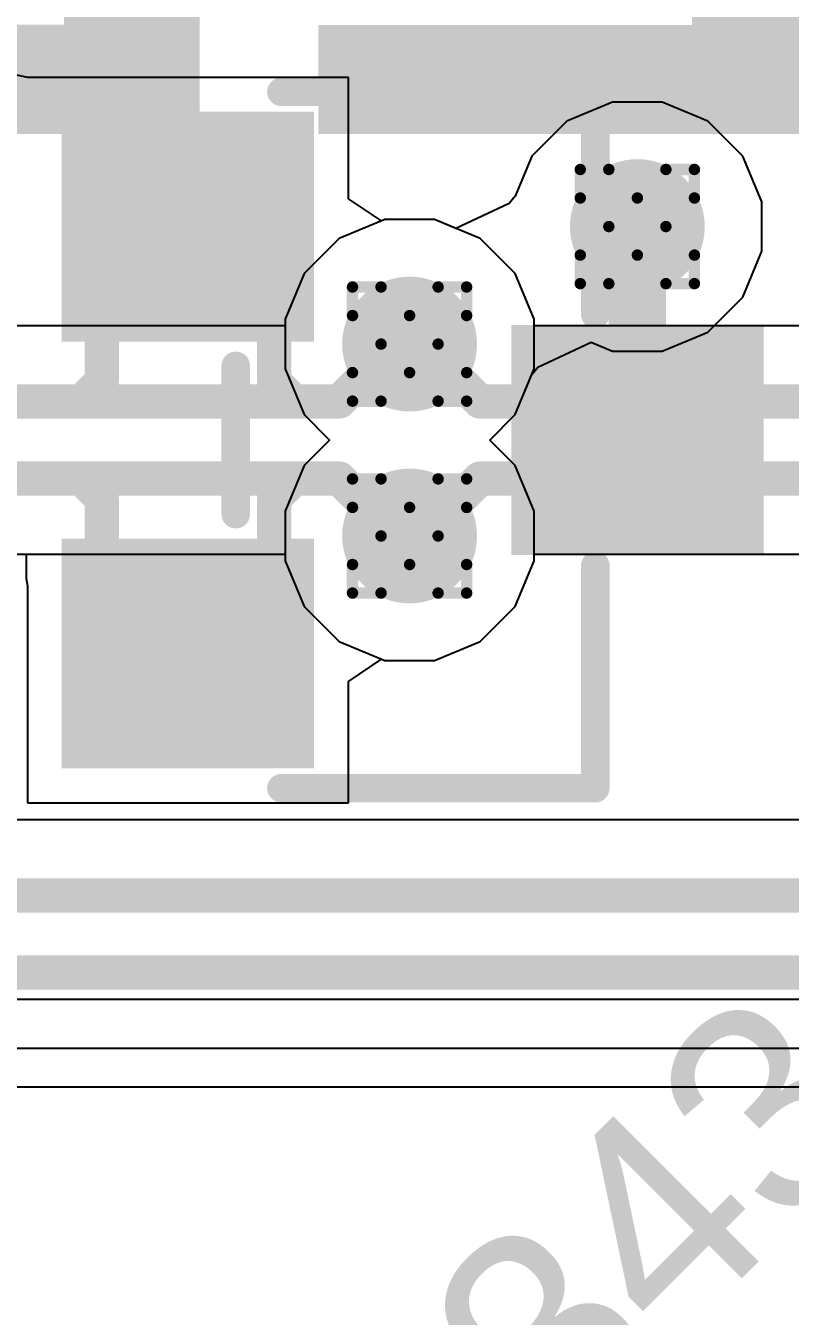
# Model space of a CAD drawing. Header units: inches. Extents: x -11 to 5379, y 0 to 5429.
# Drawn here: x 69.53 to 72.93, y 81.7 to 87.44 of the extents above; entities that cross this region are included whole.
import ezdxf

# ---------------------------------------------------------------- set-up
doc = ezdxf.new("R2010")
doc.units = ezdxf.units.IN
for name, color, linetype in [('Bottom Layer', 5, 'Continuous'), ('Drill Drawing', 1, 'Continuous'), ('GND', 16, 'Continuous'), ('PWR', 76, 'Continuous'), ('Top Layer', 1, 'Continuous'), ('Top Overlay', 2, 'Continuous'), ('Top Paste', 8, 'Continuous'), ('Top Solder', 216, 'Continuous'), ('Via Holes', 16, 'Continuous')]:
    doc.layers.add(name, color=color, linetype=linetype)
doc.styles.add('Arial', font='', dxfattribs={"height": 0.2})
doc.styles.add('Arial_Bold', font='', dxfattribs={"height": 0.2})
doc.styles.get('Arial').set_extended_font_data('Arial')
doc.styles.get('Arial_Bold').set_extended_font_data('Arial', bold=True)

# ---------------------------------------------------------------- blocks, each defined once
blk = doc.blocks.new('SOT_23_563')
at = {"layer": 'Top Layer'}
for points in [[(-0.41000045, 1.46000089), (0.41000045, 1.46000089), (0.41000045, 0.54000019), (-0.41000045, 0.54000019)], [(-1.36000109, -0.54000019), (-0.54000019, -0.54000019), (-0.54000019, -1.46000089), (-1.36000109, -1.46000089)], [(0.54000019, -0.54000019), (1.36000109, -0.54000019), (1.36000109, -1.46000089), (0.54000019, -1.46000089)]]:
    blk.add_hatch(color=1, dxfattribs=at).paths.add_polyline_path(points)
at = {"layer": 'Top Paste'}
for points in [[(-0.41000045, 1.46000089), (0.41000045, 1.46000089), (0.41000045, 0.54000019), (-0.41000045, 0.54000019)], [(-1.36000109, -0.54000019), (-0.54000019, -0.54000019), (-0.54000019, -1.46000089), (-1.36000109, -1.46000089)], [(0.54000019, -0.54000019), (1.36000109, -0.54000019), (1.36000109, -1.46000089), (0.54000019, -1.46000089)]]:
    blk.add_hatch(color=8, dxfattribs=at).paths.add_polyline_path(points)
at = {"layer": 'Top Solder'}
for points in [[(-0.51160045, 1.56160089), (0.51160045, 1.56160089), (0.51160045, 0.43840019), (-0.51160045, 0.43840019)], [(-1.46160109, -0.43840019), (-0.43840019, -0.43840019), (-0.43840019, -1.56160089), (-1.46160109, -1.56160089)], [(0.43840019, -0.43840019), (1.46160109, -0.43840019), (1.46160109, -1.56160089), (0.43840019, -1.56160089)]]:
    blk.add_hatch(color=216, dxfattribs=at).paths.add_polyline_path(points)
at = {"layer": 'Top Overlay'}
for points in [[(-1.5494, -0.5841999999999999, 0.127, 0.127, 0), (-1.5494, 0.8128, 0.127, 0.127, 0)], [(-0.5588, 0.8128, 0.127, 0.127, 0), (-1.5494, 0.8128, 0.127, 0.127, 0)], [(1.5494, 0.8128, 0.127, 0.127, 0), (0.5588, 0.8128, 0.127, 0.127, 0)], [(1.5494, -0.5841999999999999, 0.127, 0.127, 0), (1.5494, 0.8128, 0.127, 0.127, 0)], [(0.3302, -0.7874, 0.127, 0.127, 0), (-0.3302, -0.7874, 0.127, 0.127, 0)], [(-1.5494, -1.1684, 0.127, 0.127, 0), (-1.6764, -1.0414, 0.127, 0.127, 0)], [(-1.6764, -1.2954, 0.127, 0.127, 0), (-1.6764, -1.0414, 0.127, 0.127, 0)], [(-1.6764, -1.2954, 0.127, 0.127, 0), (-1.5494, -1.1684, 0.127, 0.127, 0)]]:
    blk.add_lwpolyline(points, format="xyseb", dxfattribs=at)
for points in [[(-1.58115, 0.8128, 0.0635, 0.0635, 1), (-1.51765, 0.8128, 0.0635, 0.0635, 1)], [(-1.58115, 0.8128, 0.0635, 0.0635, 1), (-1.51765, 0.8128, 0.0635, 0.0635, 1)], [(-0.5905499999999999, 0.8128, 0.0635, 0.0635, 1), (-0.52705, 0.8128, 0.0635, 0.0635, 1)], [(0.52705, 0.8128, 0.0635, 0.0635, 1), (0.5905499999999999, 0.8128, 0.0635, 0.0635, 1)], [(1.51765, 0.8128, 0.0635, 0.0635, 1), (1.58115, 0.8128, 0.0635, 0.0635, 1)], [(1.51765, 0.8128, 0.0635, 0.0635, 1), (1.58115, 0.8128, 0.0635, 0.0635, 1)], [(-1.58115, -0.5841999999999999, 0.0635, 0.0635, 1), (-1.51765, -0.5841999999999999, 0.0635, 0.0635, 1)], [(1.51765, -0.5841999999999999, 0.0635, 0.0635, 1), (1.58115, -0.5841999999999999, 0.0635, 0.0635, 1)], [(-0.36195, -0.7874, 0.0635, 0.0635, 1), (-0.29845, -0.7874, 0.0635, 0.0635, 1)], [(0.29845, -0.7874, 0.0635, 0.0635, 1), (0.36195, -0.7874, 0.0635, 0.0635, 1)], [(-1.70815, -1.0414, 0.0635, 0.0635, 1), (-1.64465, -1.0414, 0.0635, 0.0635, 1)], [(-1.70815, -1.0414, 0.0635, 0.0635, 1), (-1.64465, -1.0414, 0.0635, 0.0635, 1)], [(-1.58115, -1.1684, 0.0635, 0.0635, 1), (-1.51765, -1.1684, 0.0635, 0.0635, 1)], [(-1.58115, -1.1684, 0.0635, 0.0635, 1), (-1.51765, -1.1684, 0.0635, 0.0635, 1)], [(-1.70815, -1.2954, 0.0635, 0.0635, 1), (-1.64465, -1.2954, 0.0635, 0.0635, 1)], [(-1.70815, -1.2954, 0.0635, 0.0635, 1), (-1.64465, -1.2954, 0.0635, 0.0635, 1)]]:
    blk.add_lwpolyline(points, format="xyseb", close=True, dxfattribs=at)

msp = doc.modelspace()

# ---------------------------------------------------------------- hatches: boundary and pattern name
at = {"layer": 'Bottom Layer'}
h = msp.add_hatch(color=5, dxfattribs=at)
edge = h.paths.add_edge_path()
edge.add_arc((72.24700053999999, 86.54800064), 0.2999994, 0, 360)
h = msp.add_hatch(color=5, dxfattribs=at)
edge = h.paths.add_edge_path()
edge.add_arc((71.2332586, 86.02499939999998), 0.2999994, 0, 360)
h = msp.add_hatch(color=5, dxfattribs=at)
edge = h.paths.add_edge_path()
edge.add_arc((71.2332586, 85.1710006), 0.2999994, 0, 360)
at = {"layer": 'GND'}
h = msp.add_hatch(color=16, dxfattribs=at)
edge = h.paths.add_edge_path()
edge.add_arc((72.24700053999999, 86.54800064), 0.2999994, 0, 360)
h = msp.add_hatch(color=16, dxfattribs=at)
edge = h.paths.add_edge_path()
edge.add_arc((71.2332586, 86.02499939999998), 0.2999994, 0, 360)
h = msp.add_hatch(color=16, dxfattribs=at)
edge = h.paths.add_edge_path()
edge.add_arc((71.2332586, 85.1710006), 0.2999994, 0, 360)
at = {"layer": 'PWR'}
h = msp.add_hatch(color=76, dxfattribs=at)
edge = h.paths.add_edge_path()
edge.add_arc((72.24700053999999, 86.54800064), 0.2999994, 0, 360)
h = msp.add_hatch(color=76, dxfattribs=at)
edge = h.paths.add_edge_path()
edge.add_arc((71.2332586, 86.02499939999998), 0.2999994, 0, 360)
h = msp.add_hatch(color=76, dxfattribs=at)
edge = h.paths.add_edge_path()
edge.add_arc((71.2332586, 85.1710006), 0.2999994, 0, 360)
at = {"layer": 'Top Layer'}
h = msp.add_hatch(color=1, dxfattribs=at)
edge = h.paths.add_edge_path()
edge.add_arc((72.24700053999999, 86.54800064), 0.2999994, 0, 360)
h = msp.add_hatch(color=1, dxfattribs=at)
edge = h.paths.add_edge_path()
edge.add_arc((71.2332586, 86.02499939999998), 0.2999994, 0, 360)
h = msp.add_hatch(color=1, dxfattribs=at)
edge = h.paths.add_edge_path()
edge.add_arc((71.2332586, 85.1710006), 0.2999994, 0, 360)
at = {"layer": 'Via Holes'}
h = msp.add_hatch(color=7, dxfattribs=at)
edge = h.paths.add_edge_path()
edge.add_arc((72.24700053999999, 86.54800064), 0.1499997, 0, 360)
h = msp.add_hatch(color=7, dxfattribs=at)
edge = h.paths.add_edge_path()
edge.add_arc((71.2332586, 86.02499939999998), 0.1499997, 0, 360)
h = msp.add_hatch(color=7, dxfattribs=at)
edge = h.paths.add_edge_path()
edge.add_arc((71.2332586, 85.1710006), 0.1499997, 0, 360)

# ---------------------------------------------------------------- linework, layer by layer
at = {"layer": 'Bottom Layer'}
for p, q in [((71.1230607, 86.5789988), (70.91944414, 86.4946581)), ((71.34345649999999, 86.5789988), (71.1230607, 86.5789988)), ((71.54707306, 86.4946581), (71.34345649999999, 86.5789988)), ((70.91944414, 86.4946581), (70.7635999, 86.33881385999999)), ((71.7029173, 86.33881385999999), (71.54707306, 86.4946581)), ((70.7635999, 86.33881385999999), (70.67925919999999, 86.1351973)), ((71.787258, 86.1351973), (71.7029173, 86.33881385999999)), ((70.67925919999999, 86.10611938), (57.81725799999999, 86.10611938)), ((70.67925919999999, 86.1351973), (70.67925919999999, 86.10611938)), ((71.787258, 86.10611938), (71.787258, 86.1351973)), ((84.64925919999999, 86.10611938), (71.787258, 86.10611938)), ((57.81725799999999, 85.08988061999999), (70.67925919999999, 85.08988061999999)), ((70.67925919999999, 85.08988061999999), (70.67925919999999, 85.0608027)), ((70.67925919999999, 85.0608027), (70.7635999, 84.85718614)), ((71.7029173, 84.85718614), (71.787258, 85.0608027)), ((71.787258, 85.0608027), (71.787258, 85.08988061999999)), ((71.787258, 85.08988061999999), (84.64925919999999, 85.08988061999999)), ((70.7635999, 84.85718614), (70.91944414, 84.70134189999999)), ((71.54707306, 84.70134189999999), (71.7029173, 84.85718614)), ((70.91944414, 84.70134189999999), (71.1230607, 84.61700119999999)), ((71.34345649999999, 84.61700119999999), (71.54707306, 84.70134189999999)), ((71.1230607, 84.61700119999999), (71.34345649999999, 84.61700119999999)), ((77.44151644, 83.90822689999999), (64.57951523999999, 83.90822689999999)), ((64.57951523999999, 82.89198814), (77.44151644, 82.89198814))]:
    msp.add_line(p, q, dxfattribs=at)
for points in [[(70.92018327999999, 85.76944999999999, 0.1524, 0.1524, 0), (71.17573268, 86.02499939999998, 0.1524, 0.1524, 0)], [(71.17573268, 86.02499939999998, 0.1524, 0.1524, 0), (71.2332586, 86.02499939999998, 0.1524, 0.1524, 0)], [(71.2332586, 86.02499939999998, 0.1524, 0.1524, 0), (71.29078451999999, 86.02499939999998, 0.1524, 0.1524, 0)], [(71.29078451999999, 86.02499939999998, 0.1524, 0.1524, 0), (71.54633392, 85.76944999999999, 0.1524, 0.1524, 0)], [(57.57633392, 85.76944999999999, 0.1524, 0.1524, 0), (70.92018327999999, 85.76944999999999, 0.1524, 0.1524, 0)], [(71.54633392, 85.76944999999999, 0.1524, 0.1524, 0), (84.89018328, 85.76944999999999, 0.1524, 0.1524, 0)], [(57.57633392, 85.42654999999999, 0.1524, 0.1524, 0), (70.92018327999999, 85.42654999999999, 0.1524, 0.1524, 0)], [(70.92018327999999, 85.42654999999999, 0.1524, 0.1524, 0), (71.17573268, 85.1710006, 0.1524, 0.1524, 0)], [(71.29078451999999, 85.1710006, 0.1524, 0.1524, 0), (71.54633392, 85.42654999999999, 0.1524, 0.1524, 0)], [(71.54633392, 85.42654999999999, 0.1524, 0.1524, 0), (84.89018328, 85.42654999999999, 0.1524, 0.1524, 0)], [(71.17573268, 85.1710006, 0.1524, 0.1524, 0), (71.2332586, 85.1710006, 0.1524, 0.1524, 0)], [(71.2332586, 85.1710006, 0.1524, 0.1524, 0), (71.29078451999999, 85.1710006, 0.1524, 0.1524, 0)], [(64.33859116, 83.57155752, 0.1524, 0.1524, 0), (77.68244052, 83.57155752, 0.1524, 0.1524, 0)], [(64.33859116, 83.22865751999998, 0.1524, 0.1524, 0), (77.68244052, 83.22865751999998, 0.1524, 0.1524, 0)]]:
    msp.add_lwpolyline(points, format="xyseb", dxfattribs=at)
for points in [[(71.13763268, 86.02499939999998, 0.0762, 0.0762, 1), (71.21383268, 86.02499939999998, 0.0762, 0.0762, 1)], [(71.13763268, 86.02499939999998, 0.0762, 0.0762, 1), (71.21383268, 86.02499939999998, 0.0762, 0.0762, 1)], [(71.1951586, 86.02499939999998, 0.0762, 0.0762, 1), (71.2713586, 86.02499939999998, 0.0762, 0.0762, 1)], [(71.1951586, 86.02499939999998, 0.0762, 0.0762, 1), (71.2713586, 86.02499939999998, 0.0762, 0.0762, 1)], [(71.25268451999999, 86.02499939999998, 0.0762, 0.0762, 1), (71.32888451999999, 86.02499939999998, 0.0762, 0.0762, 1)], [(71.25268451999999, 86.02499939999998, 0.0762, 0.0762, 1), (71.32888451999999, 86.02499939999998, 0.0762, 0.0762, 1)], [(70.88208327999999, 85.76944999999999, 0.0762, 0.0762, 1), (70.95828327999999, 85.76944999999999, 0.0762, 0.0762, 1)], [(70.88208327999999, 85.76944999999999, 0.0762, 0.0762, 1), (70.95828327999999, 85.76944999999999, 0.0762, 0.0762, 1)], [(71.50823392, 85.76944999999999, 0.0762, 0.0762, 1), (71.58443392, 85.76944999999999, 0.0762, 0.0762, 1)], [(71.50823392, 85.76944999999999, 0.0762, 0.0762, 1), (71.58443392, 85.76944999999999, 0.0762, 0.0762, 1)], [(70.88208327999999, 85.42654999999999, 0.0762, 0.0762, 1), (70.95828327999999, 85.42654999999999, 0.0762, 0.0762, 1)], [(70.88208327999999, 85.42654999999999, 0.0762, 0.0762, 1), (70.95828327999999, 85.42654999999999, 0.0762, 0.0762, 1)], [(71.50823392, 85.42654999999999, 0.0762, 0.0762, 1), (71.58443392, 85.42654999999999, 0.0762, 0.0762, 1)], [(71.50823392, 85.42654999999999, 0.0762, 0.0762, 1), (71.58443392, 85.42654999999999, 0.0762, 0.0762, 1)], [(71.13763268, 85.1710006, 0.0762, 0.0762, 1), (71.21383268, 85.1710006, 0.0762, 0.0762, 1)], [(71.13763268, 85.1710006, 0.0762, 0.0762, 1), (71.21383268, 85.1710006, 0.0762, 0.0762, 1)], [(71.1951586, 85.1710006, 0.0762, 0.0762, 1), (71.2713586, 85.1710006, 0.0762, 0.0762, 1)], [(71.1951586, 85.1710006, 0.0762, 0.0762, 1), (71.2713586, 85.1710006, 0.0762, 0.0762, 1)], [(71.25268451999999, 85.1710006, 0.0762, 0.0762, 1), (71.32888451999999, 85.1710006, 0.0762, 0.0762, 1)], [(71.25268451999999, 85.1710006, 0.0762, 0.0762, 1), (71.32888451999999, 85.1710006, 0.0762, 0.0762, 1)]]:
    msp.add_lwpolyline(points, format="xyseb", close=True, dxfattribs=at)
at = {"layer": 'Drill Drawing'}
for points in [[(71.99300054, 86.67500064, 0.0508, 0.0508, 0), (71.99300054, 86.80200063999999, 0.0508, 0.0508, 0)], [(71.99300054, 86.80200063999999, 0.0508, 0.0508, 0), (72.12000053999999, 86.80200063999999, 0.0508, 0.0508, 0)], [(72.12000053999999, 86.80200063999999, 0.0508, 0.0508, 0), (72.24700053999999, 86.67500064, 0.0508, 0.0508, 0)], [(72.24700053999999, 86.67500064, 0.0508, 0.0508, 0), (72.37400054, 86.80200063999999, 0.0508, 0.0508, 0)], [(72.37400054, 86.80200063999999, 0.0508, 0.0508, 0), (72.50100053999999, 86.80200063999999, 0.0508, 0.0508, 0)], [(72.50100053999999, 86.67500064, 0.0508, 0.0508, 0), (72.50100053999999, 86.80200063999999, 0.0508, 0.0508, 0)], [(71.99300054, 86.67500064, 0.0508, 0.0508, 0), (72.12000053999999, 86.54800064, 0.0508, 0.0508, 0)], [(72.37400054, 86.54800064, 0.0508, 0.0508, 0), (72.50100053999999, 86.67500064, 0.0508, 0.0508, 0)], [(71.99300054, 86.42100064, 0.0508, 0.0508, 0), (72.12000053999999, 86.54800064, 0.0508, 0.0508, 0)], [(72.37400054, 86.54800064, 0.0508, 0.0508, 0), (72.50100053999999, 86.42100064, 0.0508, 0.0508, 0)], [(71.99300054, 86.29400064, 0.0508, 0.0508, 0), (71.99300054, 86.42100064, 0.0508, 0.0508, 0)], [(72.12000053999999, 86.29400064, 0.0508, 0.0508, 0), (72.24700053999999, 86.42100064, 0.0508, 0.0508, 0)], [(72.24700053999999, 86.42100064, 0.0508, 0.0508, 0), (72.37400054, 86.29400064, 0.0508, 0.0508, 0)], [(72.50100053999999, 86.29400064, 0.0508, 0.0508, 0), (72.50100053999999, 86.42100064, 0.0508, 0.0508, 0)], [(71.99300054, 86.29400064, 0.0508, 0.0508, 0), (72.12000053999999, 86.29400064, 0.0508, 0.0508, 0)], [(72.37400054, 86.29400064, 0.0508, 0.0508, 0), (72.50100053999999, 86.29400064, 0.0508, 0.0508, 0)], [(70.9792586, 86.1519994, 0.0508, 0.0508, 0), (70.9792586, 86.27899939999999, 0.0508, 0.0508, 0)], [(70.9792586, 86.27899939999999, 0.0508, 0.0508, 0), (71.1062586, 86.27899939999999, 0.0508, 0.0508, 0)], [(71.1062586, 86.27899939999999, 0.0508, 0.0508, 0), (71.2332586, 86.1519994, 0.0508, 0.0508, 0)], [(71.2332586, 86.1519994, 0.0508, 0.0508, 0), (71.3602586, 86.27899939999999, 0.0508, 0.0508, 0)], [(71.3602586, 86.27899939999999, 0.0508, 0.0508, 0), (71.48725859999999, 86.27899939999999, 0.0508, 0.0508, 0)], [(71.48725859999999, 86.1519994, 0.0508, 0.0508, 0), (71.48725859999999, 86.27899939999999, 0.0508, 0.0508, 0)], [(70.9792586, 86.1519994, 0.0508, 0.0508, 0), (71.1062586, 86.02499939999998, 0.0508, 0.0508, 0)], [(71.3602586, 86.02499939999998, 0.0508, 0.0508, 0), (71.48725859999999, 86.1519994, 0.0508, 0.0508, 0)], [(70.9792586, 85.89799939999999, 0.0508, 0.0508, 0), (71.1062586, 86.02499939999998, 0.0508, 0.0508, 0)], [(71.3602586, 86.02499939999998, 0.0508, 0.0508, 0), (71.48725859999999, 85.89799939999999, 0.0508, 0.0508, 0)], [(70.9792586, 85.7709994, 0.0508, 0.0508, 0), (70.9792586, 85.89799939999999, 0.0508, 0.0508, 0)], [(71.1062586, 85.7709994, 0.0508, 0.0508, 0), (71.2332586, 85.89799939999999, 0.0508, 0.0508, 0)], [(71.2332586, 85.89799939999999, 0.0508, 0.0508, 0), (71.3602586, 85.7709994, 0.0508, 0.0508, 0)], [(71.48725859999999, 85.7709994, 0.0508, 0.0508, 0), (71.48725859999999, 85.89799939999999, 0.0508, 0.0508, 0)], [(70.9792586, 85.7709994, 0.0508, 0.0508, 0), (71.1062586, 85.7709994, 0.0508, 0.0508, 0)], [(71.3602586, 85.7709994, 0.0508, 0.0508, 0), (71.48725859999999, 85.7709994, 0.0508, 0.0508, 0)], [(70.9792586, 85.2980006, 0.0508, 0.0508, 0), (70.9792586, 85.4250006, 0.0508, 0.0508, 0)], [(70.9792586, 85.4250006, 0.0508, 0.0508, 0), (71.1062586, 85.4250006, 0.0508, 0.0508, 0)], [(71.1062586, 85.4250006, 0.0508, 0.0508, 0), (71.2332586, 85.2980006, 0.0508, 0.0508, 0)], [(71.2332586, 85.2980006, 0.0508, 0.0508, 0), (71.3602586, 85.4250006, 0.0508, 0.0508, 0)], [(71.3602586, 85.4250006, 0.0508, 0.0508, 0), (71.48725859999999, 85.4250006, 0.0508, 0.0508, 0)], [(71.48725859999999, 85.2980006, 0.0508, 0.0508, 0), (71.48725859999999, 85.4250006, 0.0508, 0.0508, 0)], [(70.9792586, 85.2980006, 0.0508, 0.0508, 0), (71.1062586, 85.1710006, 0.0508, 0.0508, 0)], [(71.3602586, 85.1710006, 0.0508, 0.0508, 0), (71.48725859999999, 85.2980006, 0.0508, 0.0508, 0)], [(70.9792586, 85.0440006, 0.0508, 0.0508, 0), (71.1062586, 85.1710006, 0.0508, 0.0508, 0)], [(71.3602586, 85.1710006, 0.0508, 0.0508, 0), (71.48725859999999, 85.0440006, 0.0508, 0.0508, 0)], [(70.9792586, 84.9170006, 0.0508, 0.0508, 0), (70.9792586, 85.0440006, 0.0508, 0.0508, 0)], [(71.1062586, 84.9170006, 0.0508, 0.0508, 0), (71.2332586, 85.0440006, 0.0508, 0.0508, 0)], [(71.2332586, 85.0440006, 0.0508, 0.0508, 0), (71.3602586, 84.9170006, 0.0508, 0.0508, 0)], [(71.48725859999999, 84.9170006, 0.0508, 0.0508, 0), (71.48725859999999, 85.0440006, 0.0508, 0.0508, 0)], [(70.9792586, 84.9170006, 0.0508, 0.0508, 0), (71.1062586, 84.9170006, 0.0508, 0.0508, 0)], [(71.3602586, 84.9170006, 0.0508, 0.0508, 0), (71.48725859999999, 84.9170006, 0.0508, 0.0508, 0)]]:
    msp.add_lwpolyline(points, format="xyseb", dxfattribs=at)
for points in [[(71.98030053999999, 86.80200063999999, 0.0254, 0.0254, 1), (72.00570053999999, 86.80200063999999, 0.0254, 0.0254, 1)], [(71.98030053999999, 86.80200063999999, 0.0254, 0.0254, 1), (72.00570053999999, 86.80200063999999, 0.0254, 0.0254, 1)], [(72.10730054, 86.80200063999999, 0.0254, 0.0254, 1), (72.13270054, 86.80200063999999, 0.0254, 0.0254, 1)], [(72.10730054, 86.80200063999999, 0.0254, 0.0254, 1), (72.13270054, 86.80200063999999, 0.0254, 0.0254, 1)], [(72.36130054, 86.80200063999999, 0.0254, 0.0254, 1), (72.38670053999999, 86.80200063999999, 0.0254, 0.0254, 1)], [(72.36130054, 86.80200063999999, 0.0254, 0.0254, 1), (72.38670053999999, 86.80200063999999, 0.0254, 0.0254, 1)], [(72.48830054, 86.80200063999999, 0.0254, 0.0254, 1), (72.51370053999999, 86.80200063999999, 0.0254, 0.0254, 1)], [(72.48830054, 86.80200063999999, 0.0254, 0.0254, 1), (72.51370053999999, 86.80200063999999, 0.0254, 0.0254, 1)], [(71.98030053999999, 86.67500064, 0.0254, 0.0254, 1), (72.00570053999999, 86.67500064, 0.0254, 0.0254, 1)], [(71.98030053999999, 86.67500064, 0.0254, 0.0254, 1), (72.00570053999999, 86.67500064, 0.0254, 0.0254, 1)], [(72.23430054, 86.67500064, 0.0254, 0.0254, 1), (72.25970054, 86.67500064, 0.0254, 0.0254, 1)], [(72.23430054, 86.67500064, 0.0254, 0.0254, 1), (72.25970054, 86.67500064, 0.0254, 0.0254, 1)], [(72.48830054, 86.67500064, 0.0254, 0.0254, 1), (72.51370053999999, 86.67500064, 0.0254, 0.0254, 1)], [(72.48830054, 86.67500064, 0.0254, 0.0254, 1), (72.51370053999999, 86.67500064, 0.0254, 0.0254, 1)], [(72.10730054, 86.54800064, 0.0254, 0.0254, 1), (72.13270054, 86.54800064, 0.0254, 0.0254, 1)], [(72.10730054, 86.54800064, 0.0254, 0.0254, 1), (72.13270054, 86.54800064, 0.0254, 0.0254, 1)], [(72.36130054, 86.54800064, 0.0254, 0.0254, 1), (72.38670053999999, 86.54800064, 0.0254, 0.0254, 1)], [(72.36130054, 86.54800064, 0.0254, 0.0254, 1), (72.38670053999999, 86.54800064, 0.0254, 0.0254, 1)], [(71.98030053999999, 86.42100064, 0.0254, 0.0254, 1), (72.00570053999999, 86.42100064, 0.0254, 0.0254, 1)], [(71.98030053999999, 86.42100064, 0.0254, 0.0254, 1), (72.00570053999999, 86.42100064, 0.0254, 0.0254, 1)], [(72.23430054, 86.42100064, 0.0254, 0.0254, 1), (72.25970054, 86.42100064, 0.0254, 0.0254, 1)], [(72.23430054, 86.42100064, 0.0254, 0.0254, 1), (72.25970054, 86.42100064, 0.0254, 0.0254, 1)], [(72.48830054, 86.42100064, 0.0254, 0.0254, 1), (72.51370053999999, 86.42100064, 0.0254, 0.0254, 1)], [(72.48830054, 86.42100064, 0.0254, 0.0254, 1), (72.51370053999999, 86.42100064, 0.0254, 0.0254, 1)], [(71.98030053999999, 86.29400064, 0.0254, 0.0254, 1), (72.00570053999999, 86.29400064, 0.0254, 0.0254, 1)], [(71.98030053999999, 86.29400064, 0.0254, 0.0254, 1), (72.00570053999999, 86.29400064, 0.0254, 0.0254, 1)], [(72.10730054, 86.29400064, 0.0254, 0.0254, 1), (72.13270054, 86.29400064, 0.0254, 0.0254, 1)], [(72.10730054, 86.29400064, 0.0254, 0.0254, 1), (72.13270054, 86.29400064, 0.0254, 0.0254, 1)], [(72.36130054, 86.29400064, 0.0254, 0.0254, 1), (72.38670053999999, 86.29400064, 0.0254, 0.0254, 1)], [(72.36130054, 86.29400064, 0.0254, 0.0254, 1), (72.38670053999999, 86.29400064, 0.0254, 0.0254, 1)], [(72.48830054, 86.29400064, 0.0254, 0.0254, 1), (72.51370053999999, 86.29400064, 0.0254, 0.0254, 1)], [(72.48830054, 86.29400064, 0.0254, 0.0254, 1), (72.51370053999999, 86.29400064, 0.0254, 0.0254, 1)], [(70.9665586, 86.27899939999999, 0.0254, 0.0254, 1), (70.99195859999999, 86.27899939999999, 0.0254, 0.0254, 1)], [(70.9665586, 86.27899939999999, 0.0254, 0.0254, 1), (70.99195859999999, 86.27899939999999, 0.0254, 0.0254, 1)], [(71.0935586, 86.27899939999999, 0.0254, 0.0254, 1), (71.1189586, 86.27899939999999, 0.0254, 0.0254, 1)], [(71.0935586, 86.27899939999999, 0.0254, 0.0254, 1), (71.1189586, 86.27899939999999, 0.0254, 0.0254, 1)], [(71.3475586, 86.27899939999999, 0.0254, 0.0254, 1), (71.3729586, 86.27899939999999, 0.0254, 0.0254, 1)], [(71.3475586, 86.27899939999999, 0.0254, 0.0254, 1), (71.3729586, 86.27899939999999, 0.0254, 0.0254, 1)], [(71.4745586, 86.27899939999999, 0.0254, 0.0254, 1), (71.4999586, 86.27899939999999, 0.0254, 0.0254, 1)], [(71.4745586, 86.27899939999999, 0.0254, 0.0254, 1), (71.4999586, 86.27899939999999, 0.0254, 0.0254, 1)], [(70.9665586, 86.1519994, 0.0254, 0.0254, 1), (70.99195859999999, 86.1519994, 0.0254, 0.0254, 1)], [(70.9665586, 86.1519994, 0.0254, 0.0254, 1), (70.99195859999999, 86.1519994, 0.0254, 0.0254, 1)], [(71.22055859999999, 86.1519994, 0.0254, 0.0254, 1), (71.2459586, 86.1519994, 0.0254, 0.0254, 1)], [(71.22055859999999, 86.1519994, 0.0254, 0.0254, 1), (71.2459586, 86.1519994, 0.0254, 0.0254, 1)], [(71.4745586, 86.1519994, 0.0254, 0.0254, 1), (71.4999586, 86.1519994, 0.0254, 0.0254, 1)], [(71.4745586, 86.1519994, 0.0254, 0.0254, 1), (71.4999586, 86.1519994, 0.0254, 0.0254, 1)], [(71.0935586, 86.02499939999998, 0.0254, 0.0254, 1), (71.1189586, 86.02499939999998, 0.0254, 0.0254, 1)], [(71.0935586, 86.02499939999998, 0.0254, 0.0254, 1), (71.1189586, 86.02499939999998, 0.0254, 0.0254, 1)], [(71.3475586, 86.02499939999998, 0.0254, 0.0254, 1), (71.3729586, 86.02499939999998, 0.0254, 0.0254, 1)], [(71.3475586, 86.02499939999998, 0.0254, 0.0254, 1), (71.3729586, 86.02499939999998, 0.0254, 0.0254, 1)], [(70.9665586, 85.89799939999999, 0.0254, 0.0254, 1), (70.99195859999999, 85.89799939999999, 0.0254, 0.0254, 1)], [(70.9665586, 85.89799939999999, 0.0254, 0.0254, 1), (70.99195859999999, 85.89799939999999, 0.0254, 0.0254, 1)], [(71.22055859999999, 85.89799939999999, 0.0254, 0.0254, 1), (71.2459586, 85.89799939999999, 0.0254, 0.0254, 1)], [(71.22055859999999, 85.89799939999999, 0.0254, 0.0254, 1), (71.2459586, 85.89799939999999, 0.0254, 0.0254, 1)], [(71.4745586, 85.89799939999999, 0.0254, 0.0254, 1), (71.4999586, 85.89799939999999, 0.0254, 0.0254, 1)], [(71.4745586, 85.89799939999999, 0.0254, 0.0254, 1), (71.4999586, 85.89799939999999, 0.0254, 0.0254, 1)], [(70.9665586, 85.7709994, 0.0254, 0.0254, 1), (70.99195859999999, 85.7709994, 0.0254, 0.0254, 1)], [(70.9665586, 85.7709994, 0.0254, 0.0254, 1), (70.99195859999999, 85.7709994, 0.0254, 0.0254, 1)], [(71.0935586, 85.7709994, 0.0254, 0.0254, 1), (71.1189586, 85.7709994, 0.0254, 0.0254, 1)], [(71.0935586, 85.7709994, 0.0254, 0.0254, 1), (71.1189586, 85.7709994, 0.0254, 0.0254, 1)], [(71.3475586, 85.7709994, 0.0254, 0.0254, 1), (71.3729586, 85.7709994, 0.0254, 0.0254, 1)], [(71.3475586, 85.7709994, 0.0254, 0.0254, 1), (71.3729586, 85.7709994, 0.0254, 0.0254, 1)], [(71.4745586, 85.7709994, 0.0254, 0.0254, 1), (71.4999586, 85.7709994, 0.0254, 0.0254, 1)], [(71.4745586, 85.7709994, 0.0254, 0.0254, 1), (71.4999586, 85.7709994, 0.0254, 0.0254, 1)], [(70.9665586, 85.4250006, 0.0254, 0.0254, 1), (70.99195859999999, 85.4250006, 0.0254, 0.0254, 1)], [(70.9665586, 85.4250006, 0.0254, 0.0254, 1), (70.99195859999999, 85.4250006, 0.0254, 0.0254, 1)], [(71.0935586, 85.4250006, 0.0254, 0.0254, 1), (71.1189586, 85.4250006, 0.0254, 0.0254, 1)], [(71.0935586, 85.4250006, 0.0254, 0.0254, 1), (71.1189586, 85.4250006, 0.0254, 0.0254, 1)], [(71.3475586, 85.4250006, 0.0254, 0.0254, 1), (71.3729586, 85.4250006, 0.0254, 0.0254, 1)], [(71.3475586, 85.4250006, 0.0254, 0.0254, 1), (71.3729586, 85.4250006, 0.0254, 0.0254, 1)], [(71.4745586, 85.4250006, 0.0254, 0.0254, 1), (71.4999586, 85.4250006, 0.0254, 0.0254, 1)], [(71.4745586, 85.4250006, 0.0254, 0.0254, 1), (71.4999586, 85.4250006, 0.0254, 0.0254, 1)], [(70.9665586, 85.2980006, 0.0254, 0.0254, 1), (70.99195859999999, 85.2980006, 0.0254, 0.0254, 1)], [(70.9665586, 85.2980006, 0.0254, 0.0254, 1), (70.99195859999999, 85.2980006, 0.0254, 0.0254, 1)], [(71.22055859999999, 85.2980006, 0.0254, 0.0254, 1), (71.2459586, 85.2980006, 0.0254, 0.0254, 1)], [(71.22055859999999, 85.2980006, 0.0254, 0.0254, 1), (71.2459586, 85.2980006, 0.0254, 0.0254, 1)], [(71.4745586, 85.2980006, 0.0254, 0.0254, 1), (71.4999586, 85.2980006, 0.0254, 0.0254, 1)], [(71.4745586, 85.2980006, 0.0254, 0.0254, 1), (71.4999586, 85.2980006, 0.0254, 0.0254, 1)], [(71.0935586, 85.1710006, 0.0254, 0.0254, 1), (71.1189586, 85.1710006, 0.0254, 0.0254, 1)], [(71.0935586, 85.1710006, 0.0254, 0.0254, 1), (71.1189586, 85.1710006, 0.0254, 0.0254, 1)], [(71.3475586, 85.1710006, 0.0254, 0.0254, 1), (71.3729586, 85.1710006, 0.0254, 0.0254, 1)], [(71.3475586, 85.1710006, 0.0254, 0.0254, 1), (71.3729586, 85.1710006, 0.0254, 0.0254, 1)], [(70.9665586, 85.0440006, 0.0254, 0.0254, 1), (70.99195859999999, 85.0440006, 0.0254, 0.0254, 1)], [(70.9665586, 85.0440006, 0.0254, 0.0254, 1), (70.99195859999999, 85.0440006, 0.0254, 0.0254, 1)], [(71.22055859999999, 85.0440006, 0.0254, 0.0254, 1), (71.2459586, 85.0440006, 0.0254, 0.0254, 1)], [(71.22055859999999, 85.0440006, 0.0254, 0.0254, 1), (71.2459586, 85.0440006, 0.0254, 0.0254, 1)], [(71.4745586, 85.0440006, 0.0254, 0.0254, 1), (71.4999586, 85.0440006, 0.0254, 0.0254, 1)], [(71.4745586, 85.0440006, 0.0254, 0.0254, 1), (71.4999586, 85.0440006, 0.0254, 0.0254, 1)], [(70.9665586, 84.9170006, 0.0254, 0.0254, 1), (70.99195859999999, 84.9170006, 0.0254, 0.0254, 1)], [(70.9665586, 84.9170006, 0.0254, 0.0254, 1), (70.99195859999999, 84.9170006, 0.0254, 0.0254, 1)], [(71.0935586, 84.9170006, 0.0254, 0.0254, 1), (71.1189586, 84.9170006, 0.0254, 0.0254, 1)], [(71.0935586, 84.9170006, 0.0254, 0.0254, 1), (71.1189586, 84.9170006, 0.0254, 0.0254, 1)], [(71.3475586, 84.9170006, 0.0254, 0.0254, 1), (71.3729586, 84.9170006, 0.0254, 0.0254, 1)], [(71.3475586, 84.9170006, 0.0254, 0.0254, 1), (71.3729586, 84.9170006, 0.0254, 0.0254, 1)], [(71.4745586, 84.9170006, 0.0254, 0.0254, 1), (71.4999586, 84.9170006, 0.0254, 0.0254, 1)], [(71.4745586, 84.9170006, 0.0254, 0.0254, 1), (71.4999586, 84.9170006, 0.0254, 0.0254, 1)]]:
    msp.add_lwpolyline(points, format="xyseb", close=True, dxfattribs=at)
at = {"layer": 'GND'}
for p, q in [((71.1230607, 86.5789988), (70.91944414, 86.4946581)), ((71.34345649999999, 86.5789988), (71.1230607, 86.5789988)), ((71.54707306, 86.4946581), (71.34345649999999, 86.5789988)), ((70.91944414, 86.4946581), (70.7635999, 86.33881385999999)), ((71.7029173, 86.33881385999999), (71.54707306, 86.4946581)), ((70.7635999, 86.33881385999999), (70.67925919999999, 86.1351973)), ((71.787258, 86.1351973), (71.7029173, 86.33881385999999)), ((70.67925919999999, 86.1351973), (70.67925919999999, 85.9148015)), ((71.787258, 85.9148015), (71.787258, 86.1351973)), ((70.67925919999999, 85.9148015), (70.7635999, 85.71118494)), ((71.7029173, 85.71118494), (71.787258, 85.9148015)), ((70.7635999, 85.71118494), (70.87678484, 85.598)), ((71.58973236, 85.598), (71.7029173, 85.71118494)), ((70.87678484, 85.598), (70.7635999, 85.48481506)), ((71.7029173, 85.48481506), (71.58973236, 85.598)), ((70.7635999, 85.48481506), (70.67925919999999, 85.2811985)), ((71.787258, 85.2811985), (71.7029173, 85.48481506)), ((70.67925919999999, 85.2811985), (70.67925919999999, 85.0608027)), ((71.787258, 85.0608027), (71.787258, 85.2811985)), ((70.67925919999999, 85.0608027), (70.7635999, 84.85718614)), ((71.7029173, 84.85718614), (71.787258, 85.0608027)), ((70.7635999, 84.85718614), (70.91944414, 84.70134189999999)), ((71.54707306, 84.70134189999999), (71.7029173, 84.85718614)), ((70.91944414, 84.70134189999999), (71.1230607, 84.61700119999999)), ((71.34345649999999, 84.61700119999999), (71.54707306, 84.70134189999999)), ((71.1230607, 84.61700119999999), (71.34345649999999, 84.61700119999999))]:
    msp.add_line(p, q, dxfattribs=at)
at = {"layer": 'PWR'}
for p, q in [((72.13680264, 87.10200004), (71.93318608, 87.01765934)), ((72.35719844, 87.10200004), (72.13680264, 87.10200004)), ((72.56081499999999, 87.01765934), (72.35719844, 87.10200004)), ((71.93318608, 87.01765934), (71.77734183999999, 86.8618151)), ((72.71665924, 86.8618151), (72.56081499999999, 87.01765934)), ((71.77734183999999, 86.8618151), (71.70361326, 86.68381952)), ((72.80099994, 86.65819853999999), (72.71665924, 86.8618151)), ((71.70361326, 86.68381952), (71.67572659999999, 86.65012388)), ((72.80099994, 86.43780274), (72.80099994, 86.65819853999999)), ((71.67572659999999, 86.65012388), (71.43899859999999, 86.53942305999999)), ((71.1230607, 86.5789988), (70.91944414, 86.4946581)), ((71.34345649999999, 86.5789988), (71.1230607, 86.5789988)), ((71.43899859999999, 86.53942305999999), (71.34345649999999, 86.5789988)), ((70.91944414, 86.4946581), (70.7635999, 86.33881385999999)), ((72.71665924, 86.23418618), (72.80099994, 86.43780274)), ((70.7635999, 86.33881385999999), (70.67925919999999, 86.1351973)), ((72.56081499999999, 86.07834194), (72.71665924, 86.23418618)), ((70.67925919999999, 86.1351973), (70.67925919999999, 85.9148015)), ((71.80453254, 85.92287616), (72.04126054, 86.03357697999999)), ((72.04126054, 86.03357697999999), (72.13680264, 85.99400123999999)), ((72.35719844, 85.99400123999999), (72.56081499999999, 86.07834194)), ((72.13680264, 85.99400123999999), (72.35719844, 85.99400123999999)), ((70.67925919999999, 85.9148015), (70.7635999, 85.71118494)), ((71.77664587999999, 85.88918052), (71.80453254, 85.92287616)), ((71.7029173, 85.71118494), (71.77664587999999, 85.88918052)), ((70.7635999, 85.71118494), (70.87678484, 85.598)), ((71.58973236, 85.598), (71.7029173, 85.71118494)), ((70.87678484, 85.598), (70.7635999, 85.48481506)), ((71.7029173, 85.48481506), (71.58973236, 85.598)), ((70.7635999, 85.48481506), (70.67925919999999, 85.2811985)), ((71.787258, 85.2811985), (71.7029173, 85.48481506)), ((70.67925919999999, 85.2811985), (70.67925919999999, 85.0608027)), ((71.787258, 85.0608027), (71.787258, 85.2811985)), ((70.67925919999999, 85.0608027), (70.7635999, 84.85718614)), ((71.7029173, 84.85718614), (71.787258, 85.0608027)), ((70.7635999, 84.85718614), (70.91944414, 84.70134189999999)), ((71.54707306, 84.70134189999999), (71.7029173, 84.85718614)), ((70.91944414, 84.70134189999999), (71.1230607, 84.61700119999999)), ((71.34345649999999, 84.61700119999999), (71.54707306, 84.70134189999999)), ((71.1230607, 84.61700119999999), (71.34345649999999, 84.61700119999999)), ((77.45593348, 83.10879999999999), (64.56509820000001, 83.10879999999999)), ((65.43304922, 82.72033494), (77.45593348, 82.72033494))]:
    msp.add_line(p, q, dxfattribs=at)
at = {"layer": 'Top Layer'}
for p, q in [((69.53300291999999, 87.21200236), (69.36999334000001, 87.24771476)), ((69.53300291999999, 87.21199982), (69.53300291999999, 87.21200236)), ((70.96099853999999, 87.21199982), (69.53300291999999, 87.21199982)), ((70.96099853999999, 86.6718866), (70.96099853999999, 87.21199982)), ((71.10883415999999, 86.573106), (70.96099853999999, 86.6718866)), ((71.1230607, 86.5789988), (71.10883415999999, 86.573106)), ((71.34345649999999, 86.5789988), (71.1230607, 86.5789988)), ((71.54707306, 86.4946581), (71.34345649999999, 86.5789988)), ((71.7029173, 86.33881385999999), (71.54707306, 86.4946581)), ((71.787258, 86.1351973), (71.7029173, 86.33881385999999)), ((71.787258, 85.9148015), (71.787258, 86.1351973)), ((71.7029173, 85.71118494), (71.787258, 85.9148015)), ((71.58973236, 85.598), (71.7029173, 85.71118494)), ((71.7029173, 85.48481506), (71.58973236, 85.598)), ((71.787258, 85.2811985), (71.7029173, 85.48481506)), ((71.787258, 85.0608027), (71.787258, 85.2811985)), ((69.30579483999999, 85.08988061999999), (69.52652846, 85.08988061999999)), ((69.52652846, 85.08988061999999), (69.52652846, 84.98180108)), ((71.7029173, 84.85718614), (71.787258, 85.0608027)), ((69.52652846, 84.98180108), (69.53300037999999, 84.94926622)), ((69.53300037999999, 84.94926622), (69.53300037999999, 83.98400018)), ((71.54707306, 84.70134189999999), (71.7029173, 84.85718614)), ((71.34345649999999, 84.61700119999999), (71.54707306, 84.70134189999999)), ((70.96099853999999, 84.52411339999999), (71.10883415999999, 84.62289399999999)), ((71.10883415999999, 84.62289399999999), (71.1230607, 84.61700119999999)), ((71.1230607, 84.61700119999999), (71.34345649999999, 84.61700119999999)), ((70.96099853999999, 83.98400018), (70.96099853999999, 84.52411339999999)), ((69.53300037999999, 83.98400018), (70.96099853999999, 83.98400018))]:
    msp.add_line(p, q, dxfattribs=at)
for points in [[(72.24700053999999, 85.598, 0.254, 0.254, 0), (72.24700053999999, 86.54800064, 0.254, 0.254, 0)], [(69.86319784, 86.21419891999999, 0.1524, 0.1524, 0), (70.19699956, 86.54800064, 0.1524, 0.1524, 0)], [(70.19699956, 86.54800064, 0.1524, 0.1524, 0), (70.24699946, 86.54800064, 0.1524, 0.1524, 0)], [(70.24699946, 86.54800064, 0.1524, 0.1524, 0), (70.29699935999999, 86.54800064, 0.1524, 0.1524, 0)], [(70.29699935999999, 86.54800064, 0.1524, 0.1524, 0), (70.63080108, 86.21419891999999, 0.1524, 0.1524, 0)], [(69.86319784, 85.85872592, 0.1524, 0.1524, 0), (69.86319784, 86.21419891999999, 0.1524, 0.1524, 0)], [(70.63080108, 85.85872592, 0.1524, 0.1524, 0), (70.63080108, 86.21419891999999, 0.1524, 0.1524, 0)], [(70.92018327999999, 85.76944999999999, 0.1524, 0.1524, 0), (71.17573268, 86.02499939999998, 0.1524, 0.1524, 0)], [(71.17573268, 86.02499939999998, 0.1524, 0.1524, 0), (71.2332586, 86.02499939999998, 0.1524, 0.1524, 0)], [(69.77392191999999, 85.76944999999999, 0.1524, 0.1524, 0), (69.86319784, 85.85872592, 0.1524, 0.1524, 0)], [(70.63080108, 85.85872592, 0.1524, 0.1524, 0), (70.72007699999999, 85.76944999999999, 0.1524, 0.1524, 0)], [(69.44782656, 85.76944999999999, 0.1524, 0.1524, 0), (69.77392191999999, 85.76944999999999, 0.1524, 0.1524, 0)], [(70.72007699999999, 85.76944999999999, 0.1524, 0.1524, 0), (70.92018327999999, 85.76944999999999, 0.1524, 0.1524, 0)], [(69.30579483999999, 85.42654999999999, 0.1524, 0.1524, 0), (69.77392191999999, 85.42654999999999, 0.1524, 0.1524, 0)], [(69.77392191999999, 85.42654999999999, 0.1524, 0.1524, 0), (69.86319784, 85.33727407999999, 0.1524, 0.1524, 0)], [(70.63080108, 85.33727407999999, 0.1524, 0.1524, 0), (70.72007699999999, 85.42654999999999, 0.1524, 0.1524, 0)], [(70.72007699999999, 85.42654999999999, 0.1524, 0.1524, 0), (70.92018327999999, 85.42654999999999, 0.1524, 0.1524, 0)], [(70.92018327999999, 85.42654999999999, 0.1524, 0.1524, 0), (71.17573268, 85.1710006, 0.1524, 0.1524, 0)], [(69.86319784, 84.98180108, 0.1524, 0.1524, 0), (69.86319784, 85.33727407999999, 0.1524, 0.1524, 0)], [(70.63080108, 84.98180108, 0.1524, 0.1524, 0), (70.63080108, 85.33727407999999, 0.1524, 0.1524, 0)], [(71.17573268, 85.1710006, 0.1524, 0.1524, 0), (71.2332586, 85.1710006, 0.1524, 0.1524, 0)], [(69.86319784, 84.98180108, 0.1524, 0.1524, 0), (70.19699956, 84.64799936, 0.1524, 0.1524, 0)], [(70.29699935999999, 84.64799936, 0.1524, 0.1524, 0), (70.63080108, 84.98180108, 0.1524, 0.1524, 0)], [(70.19699956, 84.64799936, 0.1524, 0.1524, 0), (70.24699946, 84.64799936, 0.1524, 0.1524, 0)], [(70.24699946, 84.64799936, 0.1524, 0.1524, 0), (70.29699935999999, 84.64799936, 0.1524, 0.1524, 0)]]:
    msp.add_lwpolyline(points, format="xyseb", dxfattribs=at)
for points in [[(72.18350054, 86.54800064, 0.127, 0.127, 1), (72.31050053999999, 86.54800064, 0.127, 0.127, 1)], [(70.15889956, 86.54800064, 0.0762, 0.0762, 1), (70.23509956, 86.54800064, 0.0762, 0.0762, 1)], [(70.15889956, 86.54800064, 0.0762, 0.0762, 1), (70.23509956, 86.54800064, 0.0762, 0.0762, 1)], [(70.20889946, 86.54800064, 0.0762, 0.0762, 1), (70.28509946, 86.54800064, 0.0762, 0.0762, 1)], [(70.20889946, 86.54800064, 0.0762, 0.0762, 1), (70.28509946, 86.54800064, 0.0762, 0.0762, 1)], [(70.25889936, 86.54800064, 0.0762, 0.0762, 1), (70.33509935999999, 86.54800064, 0.0762, 0.0762, 1)], [(70.25889936, 86.54800064, 0.0762, 0.0762, 1), (70.33509935999999, 86.54800064, 0.0762, 0.0762, 1)], [(69.82509784, 86.21419891999999, 0.0762, 0.0762, 1), (69.90129784, 86.21419891999999, 0.0762, 0.0762, 1)], [(69.82509784, 86.21419891999999, 0.0762, 0.0762, 1), (69.90129784, 86.21419891999999, 0.0762, 0.0762, 1)], [(70.59270108, 86.21419891999999, 0.0762, 0.0762, 1), (70.66890108, 86.21419891999999, 0.0762, 0.0762, 1)], [(70.59270108, 86.21419891999999, 0.0762, 0.0762, 1), (70.66890108, 86.21419891999999, 0.0762, 0.0762, 1)], [(71.13763268, 86.02499939999998, 0.0762, 0.0762, 1), (71.21383268, 86.02499939999998, 0.0762, 0.0762, 1)], [(71.13763268, 86.02499939999998, 0.0762, 0.0762, 1), (71.21383268, 86.02499939999998, 0.0762, 0.0762, 1)], [(71.1951586, 86.02499939999998, 0.0762, 0.0762, 1), (71.2713586, 86.02499939999998, 0.0762, 0.0762, 1)], [(69.82509784, 85.85872592, 0.0762, 0.0762, 1), (69.90129784, 85.85872592, 0.0762, 0.0762, 1)], [(69.82509784, 85.85872592, 0.0762, 0.0762, 1), (69.90129784, 85.85872592, 0.0762, 0.0762, 1)], [(70.59270108, 85.85872592, 0.0762, 0.0762, 1), (70.66890108, 85.85872592, 0.0762, 0.0762, 1)], [(70.59270108, 85.85872592, 0.0762, 0.0762, 1), (70.66890108, 85.85872592, 0.0762, 0.0762, 1)], [(69.73582191999999, 85.76944999999999, 0.0762, 0.0762, 1), (69.81202191999999, 85.76944999999999, 0.0762, 0.0762, 1)], [(69.73582191999999, 85.76944999999999, 0.0762, 0.0762, 1), (69.81202191999999, 85.76944999999999, 0.0762, 0.0762, 1)], [(70.68197699999999, 85.76944999999999, 0.0762, 0.0762, 1), (70.75817699999999, 85.76944999999999, 0.0762, 0.0762, 1)], [(70.68197699999999, 85.76944999999999, 0.0762, 0.0762, 1), (70.75817699999999, 85.76944999999999, 0.0762, 0.0762, 1)], [(70.88208327999999, 85.76944999999999, 0.0762, 0.0762, 1), (70.95828327999999, 85.76944999999999, 0.0762, 0.0762, 1)], [(70.88208327999999, 85.76944999999999, 0.0762, 0.0762, 1), (70.95828327999999, 85.76944999999999, 0.0762, 0.0762, 1)], [(72.18350054, 85.598, 0.127, 0.127, 1), (72.31050053999999, 85.598, 0.127, 0.127, 1)], [(69.73582191999999, 85.42654999999999, 0.0762, 0.0762, 1), (69.81202191999999, 85.42654999999999, 0.0762, 0.0762, 1)], [(69.73582191999999, 85.42654999999999, 0.0762, 0.0762, 1), (69.81202191999999, 85.42654999999999, 0.0762, 0.0762, 1)], [(70.68197699999999, 85.42654999999999, 0.0762, 0.0762, 1), (70.75817699999999, 85.42654999999999, 0.0762, 0.0762, 1)], [(70.68197699999999, 85.42654999999999, 0.0762, 0.0762, 1), (70.75817699999999, 85.42654999999999, 0.0762, 0.0762, 1)], [(70.88208327999999, 85.42654999999999, 0.0762, 0.0762, 1), (70.95828327999999, 85.42654999999999, 0.0762, 0.0762, 1)], [(70.88208327999999, 85.42654999999999, 0.0762, 0.0762, 1), (70.95828327999999, 85.42654999999999, 0.0762, 0.0762, 1)], [(69.82509784, 85.33727407999999, 0.0762, 0.0762, 1), (69.90129784, 85.33727407999999, 0.0762, 0.0762, 1)], [(69.82509784, 85.33727407999999, 0.0762, 0.0762, 1), (69.90129784, 85.33727407999999, 0.0762, 0.0762, 1)], [(70.59270108, 85.33727407999999, 0.0762, 0.0762, 1), (70.66890108, 85.33727407999999, 0.0762, 0.0762, 1)], [(70.59270108, 85.33727407999999, 0.0762, 0.0762, 1), (70.66890108, 85.33727407999999, 0.0762, 0.0762, 1)], [(71.13763268, 85.1710006, 0.0762, 0.0762, 1), (71.21383268, 85.1710006, 0.0762, 0.0762, 1)], [(71.13763268, 85.1710006, 0.0762, 0.0762, 1), (71.21383268, 85.1710006, 0.0762, 0.0762, 1)], [(71.1951586, 85.1710006, 0.0762, 0.0762, 1), (71.2713586, 85.1710006, 0.0762, 0.0762, 1)], [(69.82509784, 84.98180108, 0.0762, 0.0762, 1), (69.90129784, 84.98180108, 0.0762, 0.0762, 1)], [(69.82509784, 84.98180108, 0.0762, 0.0762, 1), (69.90129784, 84.98180108, 0.0762, 0.0762, 1)], [(70.59270108, 84.98180108, 0.0762, 0.0762, 1), (70.66890108, 84.98180108, 0.0762, 0.0762, 1)], [(70.59270108, 84.98180108, 0.0762, 0.0762, 1), (70.66890108, 84.98180108, 0.0762, 0.0762, 1)], [(70.15889956, 84.64799936, 0.0762, 0.0762, 1), (70.23509956, 84.64799936, 0.0762, 0.0762, 1)], [(70.15889956, 84.64799936, 0.0762, 0.0762, 1), (70.23509956, 84.64799936, 0.0762, 0.0762, 1)], [(70.20889946, 84.64799936, 0.0762, 0.0762, 1), (70.28509946, 84.64799936, 0.0762, 0.0762, 1)], [(70.20889946, 84.64799936, 0.0762, 0.0762, 1), (70.28509946, 84.64799936, 0.0762, 0.0762, 1)], [(70.25889936, 84.64799936, 0.0762, 0.0762, 1), (70.33509935999999, 84.64799936, 0.0762, 0.0762, 1)], [(70.25889936, 84.64799936, 0.0762, 0.0762, 1), (70.33509935999999, 84.64799936, 0.0762, 0.0762, 1)]]:
    msp.add_lwpolyline(points, format="xyseb", close=True, dxfattribs=at)

# ---------------------------------------------------------------- block references
at = {"rotation": 270}
msp.add_blockref('SOT_23_563', (71.247, 85.598), dxfattribs=at)

# ---------------------------------------------------------------- texts
at = {"layer": 'Top Overlay'}
for s, height, rotation, style, p in [('DAUGHTHER BOARDS', 2.99999908, 180, 'Arial_Bold', (94.3250717, 89.95956353999999)), ('R343', 0.9143999999999999, 45, 'Arial', (71.24343384, 80.39953186))]:
    msp.add_text(s, height=height, rotation=rotation, dxfattribs=dict(at, style=style)).set_placement(p)

doc.saveas('drawing.dxf')
